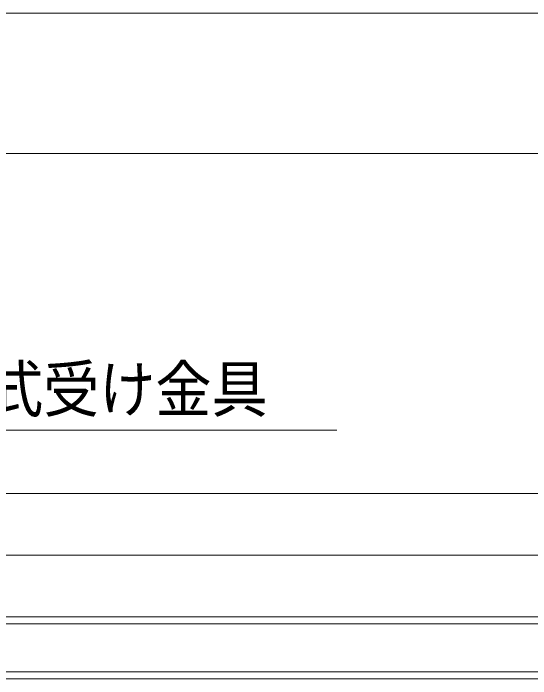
# Model space of a CAD drawing. Units: millimetres, scale not verified. Extents: x -6062 to 6062, y -3045 to 3045.
# Drawn here: x -4366.4 to -3998, y 1205.8 to 1680 of the extents above; entities that cross this region are included whole.
import ezdxf
from ezdxf.enums import TextEntityAlignment as Align

# ---------------------------------------------------------------- set-up
doc = ezdxf.new("R2010")
doc.units = ezdxf.units.MM
doc.header["$LTSCALE"] = 20
for name, color, linetype, lineweight in [('0-0_2寸法-3', 7, 'Continuous', 9), ('0-1_3一般', 7, 'Continuous', 9), ('0-2_2寸法-1', 7, 'Continuous', 9)]:
    doc.layers.add(name, color=color, linetype=linetype, lineweight=lineweight)
doc.styles.add('ＭＳ ゴシック', font='')
doc.styles.get('ＭＳ ゴシック').set_extended_font_data('MS Gothic')

# ---------------------------------------------------------------- blocks, each defined once
blk = doc.blocks.new('グループ-108')
at = {"layer": '0-1_3一般'}
for p, q in [((11350, 25876.9), (-59990, 25876.9)), ((11350, 25876.9), (-59990, 25876.9)), ((11350, 24996.9), (-59990, 24996.9)), ((-36318, 24896.9), (-59682, 24896.9)), ((-59682, 24216.9), (-36318, 24216.9)), ((11350, 24116.9), (-59990, 24116.9))]:
    blk.add_line(p, q, dxfattribs=at)
for points in [[(11350, 25876.9), (11350, 26756.9), (-59990, 26756.9), (-59990, 25876.9)], [(11350, 24116.9), (11350, 24996.9), (-59990, 24996.9), (-59990, 24116.9)]]:
    blk.add_lwpolyline(points, dxfattribs=at)
blk = doc.blocks.new('グループ-109')
at = {"layer": '0-1_3一般'}
blk.add_blockref('グループ-108', (0, 0), dxfattribs=at)

msp = doc.modelspace()

# ---------------------------------------------------------------- linework, layer by layer
at = {"layer": '0-0_2寸法-3'}
msp.add_lwpolyline([(-4632.5, 1227.84), (-4543.01, 1382.84), (-4136.13, 1382.84)], dxfattribs=at)
at = {"layer": '0-2_2寸法-1'}
for p, q in [((-1232.21, 1680), (-4774.79, 1680)), ((-2432.21, 1580), (-4774.79, 1580))]:
    msp.add_line(p, q, dxfattribs=at)

# ---------------------------------------------------------------- block references
at = {"layer": '0-1_3一般', "xscale": 0.05, "yscale": 0.05}
msp.add_blockref('グループ-109', (-1787.5, 0), dxfattribs=at)

# ---------------------------------------------------------------- texts
at = {"layer": '0-0_2寸法-3', "style": 'ＭＳ ゴシック', "width": 0.9}
msp.add_text('スライド式受け金具', height=32.55, dxfattribs=at).set_placement((-4544.94, 1386.19), align=Align.BOTTOM_LEFT)

doc.saveas('drawing.dxf')
